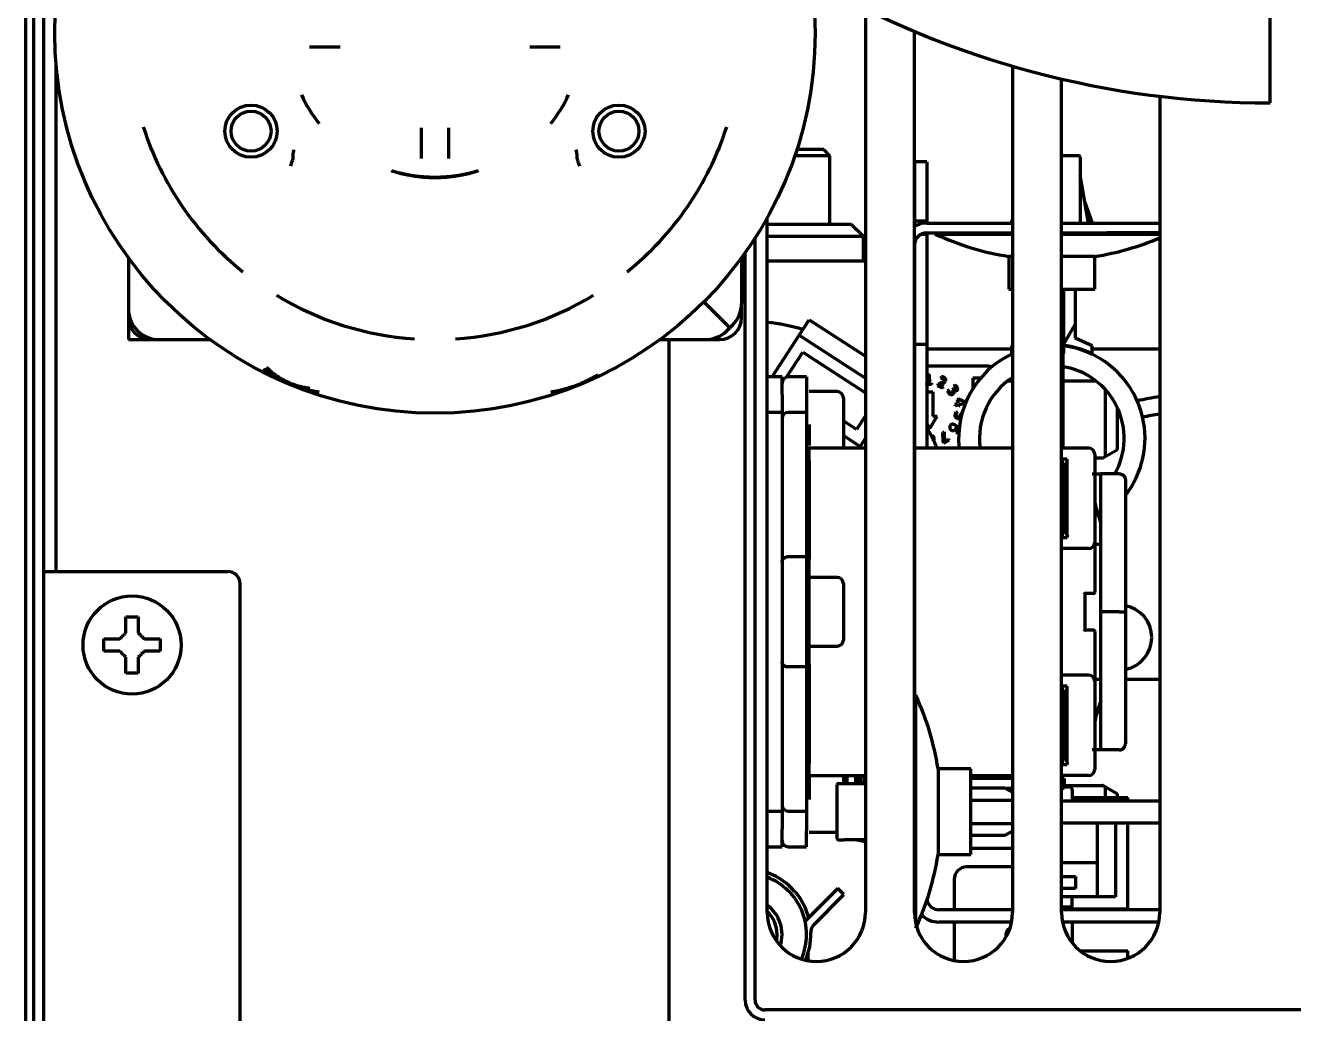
# Model space of a CAD drawing. Header units: inches. Extents: x -2898 to 7248, y 606 to 5598.
# Drawn here: x 2637.5 to 2741, y 4658.8 to 4739.4 of the extents above; entities that cross this region are included whole.
import ezdxf

# ---------------------------------------------------------------- set-up
doc = ezdxf.new("R2010")
doc.units = ezdxf.units.IN

msp = doc.modelspace()

# ---------------------------------------------------------------- linework, layer by layer
at = {"linetype": 'Continuous', "lineweight": 70}
for p, q in [((2637.55, 5081.85), (2637.55, 4595.05)), ((2638.23, 4598.05), (2638.23, 5080.85)), ((2639.05, 4694.85), (2639.05, 4764.85)), ((2739.05, 4733.05), (2739.05, 4764.6)), ((2706.05, 4740.7), (2706.05, 4667.05)), ((2710.05, 4667.05), (2710.05, 4738.88)), ((2640.05, 4694.85), (2640.05, 4736.26)), ((2718.05, 4736.05), (2718.05, 4667.05)), ((2722.05, 4667.05), (2722.05, 4735)), ((2730.05, 4733.59), (2730.05, 4667.05)), ((2659.37, 4728.91), (2659.37, 4728.59)), ((2682.53, 4728.91), (2682.53, 4728.59)), ((2703.15, 4728.75), (2700.29, 4728.75)), ((2702.65, 4729.25), (2700.46, 4729.25)), ((2703.15, 4728.75), (2702.65, 4729.25)), ((2703.15, 4723.15), (2703.15, 4728.75)), ((2722.05, 4728.76), (2723.45, 4728.76)), ((2723.55, 4728.66), (2723.55, 4728.2)), ((2710.05, 4728.26), (2710.05, 4726.26)), ((2711.05, 4728.26), (2710.05, 4728.26)), ((2711.05, 4728.26), (2711.05, 4726.26)), ((2723.55, 4728.2), (2723.55, 4723.26)), ((2724.23, 4723.26), (2723.55, 4727.16)), ((2710.05, 4726.26), (2710.05, 4724.41)), ((2711.05, 4726.26), (2711.05, 4724.41)), ((2710.05, 4724.41), (2710.05, 4723.41)), ((2711.05, 4724.41), (2711.05, 4723.41)), ((2724.56, 4723.26), (2723.93, 4724.98)), ((2724.46, 4723.26), (2724.03, 4724.42)), ((2698.05, 4667.05), (2698.05, 4723.69)), ((2710.05, 4723.41), (2710.05, 4722.95)), ((2711.05, 4723.41), (2710.05, 4723.41)), ((2711.05, 4723.41), (2711.05, 4723.26)), ((2718.05, 4723.57), (2717.93, 4723.26)), ((2704.9, 4723.15), (2698.05, 4723.15)), ((2705.9, 4722.15), (2704.9, 4723.15)), ((2711.05, 4722.31), (2710.53, 4722.31)), ((2711.05, 4723.26), (2718.05, 4723.26)), ((2711.05, 4722.46), (2718.05, 4722.46)), ((2711.05, 4722.46), (2711.05, 4722.31)), ((2711.05, 4722.31), (2711.05, 4721.31)), ((2711.75, 4722.46), (2711.75, 4722.36)), ((2711.75, 4722.36), (2718.05, 4722.36)), ((2718.05, 4723.28), (2718.04, 4723.26)), ((2722.05, 4723.26), (2725.75, 4723.26)), ((2722.05, 4722.46), (2725.75, 4722.46)), ((2722.05, 4722.36), (2730.05, 4722.36)), ((2725.75, 4723.26), (2730.05, 4723.26)), ((2730.05, 4722.46), (2725.75, 4722.46)), ((2697.05, 4659.9), (2697.05, 4722.02)), ((2705.9, 4722.15), (2698.05, 4722.15)), ((2705.9, 4720.15), (2705.9, 4722.15)), ((2710.05, 4721.46), (2710.05, 4667.04)), ((2711.05, 4721.31), (2711.05, 4714.35)), ((2645.95, 4720.42), (2645.95, 4716.25)), ((2695.95, 4720.42), (2695.95, 4716.7)), ((2696.25, 4659.9), (2696.25, 4720.83)), ((2717.75, 4720.53), (2717.75, 4717.86)), ((2718.05, 4720.53), (2717.75, 4720.53)), ((2724.75, 4720.53), (2722.05, 4720.53)), ((2724.75, 4717.86), (2724.75, 4720.53)), ((2706.05, 4720.15), (2698.05, 4720.15)), ((2717.75, 4717.86), (2718.05, 4717.86)), ((2722.05, 4717.86), (2724.75, 4717.86)), ((2722.2, 4717.86), (2722.2, 4713.86)), ((2723.17, 4715.04), (2723.17, 4717.86)), ((2645.95, 4716.25), (2645.95, 4715.55)), ((2694.28, 4715.41), (2692.87, 4716.83)), ((2694.28, 4715.41), (2692.87, 4716.83)), ((2695.95, 4715.55), (2695.95, 4716.7)), ((2645.95, 4715.55), (2645.95, 4713.75)), ((2694.28, 4715.41), (2694.99, 4714.71)), ((2694.28, 4715.41), (2694.99, 4714.71)), ((2700.65, 4714.11), (2701.46, 4715.37)), ((2701.46, 4715.37), (2706.05, 4712.39)), ((2694.76, 4714.48), (2694.99, 4714.71)), ((2695.21, 4714.93), (2694.99, 4714.71)), ((2698.44, 4710.71), (2700.65, 4714.11)), ((2700.65, 4714.11), (2706.05, 4710.6)), ((2711.05, 4714.35), (2711.05, 4713.35)), ((2722.2, 4713.36), (2723.17, 4715.04)), ((2723.15, 4715), (2723.15, 4713.86)), ((2645.95, 4713.75), (2647.75, 4713.75)), ((2647.75, 4713.75), (2648.45, 4713.75)), ((2648.45, 4713.75), (2652.62, 4713.75)), ((2689.28, 4713.75), (2692.99, 4713.75)), ((2690.05, 4613.05), (2690.05, 4713.75)), ((2692.99, 4713.75), (2694.15, 4713.75)), ((2711.05, 4713.35), (2710.05, 4713.35)), ((2711.05, 4713.35), (2711.05, 4704.9)), ((2718.05, 4713.29), (2717.95, 4713.25)), ((2717.95, 4713.25), (2717.95, 4712.61)), ((2722.05, 4713.86), (2722.2, 4713.86)), ((2722.2, 4713.25), (2722.05, 4713.25)), ((2722.2, 4713.86), (2722.2, 4713.25)), ((2722.2, 4713.25), (2722.2, 4712.61)), ((2724.55, 4713.25), (2723.15, 4713.86)), ((2724.55, 4712.61), (2724.55, 4713.25)), ((2699.62, 4710.69), (2700.94, 4712.73)), ((2700.94, 4712.73), (2706.05, 4709.41)), ((2717.95, 4712.98), (2711.05, 4712.98)), ((2717.95, 4712.61), (2717.95, 4712.55)), ((2722.05, 4712.55), (2722.15, 4712.55)), ((2722.15, 4712.55), (2722.15, 4704.91)), ((2730.05, 4712.98), (2724.55, 4712.98)), ((2724.55, 4712.61), (2724.55, 4712.55)), ((2716, 4711.6), (2711.05, 4711.6)), ((2699.25, 4710.71), (2698.05, 4710.71)), ((2699.25, 4709.28), (2699.25, 4710.71)), ((2701.25, 4710.71), (2699.75, 4710.71)), ((2701.25, 4710.71), (2701.25, 4709.4)), ((2711.17, 4710.71), (2711.05, 4710.71)), ((2711.05, 4710.17), (2711.19, 4710.18)), ((2711.05, 4710.09), (2711.05, 4710.17)), ((2711.44, 4710.1), (2711.05, 4710.09)), ((2711.19, 4710.18), (2711.17, 4710.71)), ((2711.19, 4710.9), (2711.27, 4710.9)), ((2711.3, 4710.18), (2711.27, 4710.9)), ((2711.3, 4710.18), (2711.44, 4710.19)), ((2711.44, 4710.19), (2711.44, 4710.1)), ((2711.97, 4710.12), (2711.92, 4710.02)), ((2711.92, 4710.02), (2712.37, 4709.82)), ((2712.41, 4709.9), (2712.05, 4710.06)), ((2712.25, 4710.71), (2712.2, 4710.61)), ((2712.37, 4709.82), (2712.41, 4709.9)), ((2713.33, 4710.04), (2713.24, 4709.96)), ((2714.8, 4710.62), (2714.8, 4709.72)), ((2715.45, 4710.62), (2714.8, 4710.62)), ((2717.67, 4710.4), (2718.05, 4710.4)), ((2722.15, 4710.4), (2724.82, 4710.4)), ((2699.25, 4709.28), (2699.25, 4707.81)), ((2701.25, 4709.4), (2701.25, 4707.81)), ((2703.75, 4709.51), (2701.45, 4709.51)), ((2704.25, 4709.01), (2704.25, 4704.91)), ((2711.05, 4709.5), (2711.55, 4709.5)), ((2711.55, 4709.5), (2711.55, 4707.5)), ((2712.84, 4709.65), (2712.75, 4709.57)), ((2713.2, 4709.74), (2713.13, 4709.68)), ((2713.13, 4709.68), (2713.16, 4709.65)), ((2713.22, 4709.71), (2713.2, 4709.74)), ((2713.63, 4708.91), (2713.52, 4708.88)), ((2713.52, 4708.88), (2713.61, 4708.54)), ((2714.12, 4708.67), (2713.63, 4708.91)), ((2725.6, 4709.69), (2725.6, 4704.21)), ((2713.61, 4708.54), (2713.34, 4708.47)), ((2713.34, 4708.47), (2713.37, 4708.37)), ((2713.37, 4708.37), (2713.64, 4708.44)), ((2713.55, 4707.81), (2713.43, 4707.83)), ((2713.64, 4708.44), (2713.66, 4708.35)), ((2713.66, 4708.35), (2713.74, 4708.37)), ((2713.72, 4708.46), (2714.14, 4708.58)), ((2713.74, 4708.37), (2713.72, 4708.46)), ((2714.14, 4708.58), (2714.12, 4708.67)), ((2726.6, 4704.88), (2726.6, 4708.19)), ((2699.25, 4707.81), (2698.05, 4707.81)), ((2699.25, 4707.81), (2699.25, 4696.24)), ((2701.25, 4707.81), (2699.75, 4707.81)), ((2701.25, 4707.81), (2701.25, 4696.06)), ((2705.32, 4706.43), (2704.25, 4707.12)), ((2706.05, 4707.55), (2705.32, 4706.43)), ((2711.05, 4706.91), (2711.3, 4706.5)), ((2711.3, 4706.5), (2711.9, 4707.5)), ((2711.55, 4707.5), (2711.9, 4707.5)), ((2713.92, 4707.71), (2713.78, 4707.74)), ((2713.86, 4707.62), (2713.89, 4707.61)), ((2704.25, 4705.93), (2705.61, 4705.05)), ((2712.46, 4706.24), (2712.36, 4706.19)), ((2712.38, 4705.42), (2712.36, 4706.19)), ((2712.46, 4706.24), (2712.47, 4705.44)), ((2713.44, 4706.18), (2713.52, 4706.12)), ((2706.05, 4704.91), (2701.32, 4704.91)), ((2706.05, 4705.72), (2705.61, 4705.05)), ((2718.05, 4704.91), (2710.05, 4704.91)), ((2712.38, 4705.42), (2712.43, 4705.32)), ((2712.43, 4705.32), (2712.88, 4705.56)), ((2712.84, 4705.64), (2712.47, 4705.44)), ((2712.88, 4705.56), (2712.84, 4705.64)), ((2724.25, 4704.91), (2722.05, 4704.91)), ((2725.6, 4704.21), (2726.52, 4704.75)), ((2722.5, 4704.01), (2722.1, 4704.01)), ((2722.1, 4703.81), (2722.1, 4704.01)), ((2722.1, 4703.81), (2722.1, 4697.8)), ((2722.1, 4703.81), (2722.2, 4703.41)), ((2722.4, 4703.41), (2722.5, 4703.81)), ((2722.5, 4703.81), (2722.5, 4704.01)), ((2722.5, 4697.8), (2722.5, 4703.81)), ((2724.75, 4704.41), (2724.75, 4697.21)), ((2725.36, 4704.1), (2724.75, 4704.1)), ((2725.43, 4704.12), (2725.6, 4704.21)), ((2722.4, 4703.41), (2722.2, 4703.41)), ((2722.2, 4703.41), (2722.2, 4698.21)), ((2722.4, 4698.21), (2722.4, 4703.41)), ((2726.75, 4702.82), (2725.25, 4702.82)), ((2725.25, 4691.56), (2725.25, 4702.82)), ((2727.25, 4702.32), (2727.25, 4691.56)), ((2724.99, 4699.56), (2724.75, 4699.56)), ((2722.2, 4698.21), (2722.1, 4697.8)), ((2722.1, 4697.8), (2722.1, 4697.61)), ((2722.1, 4697.61), (2722.5, 4697.61)), ((2722.2, 4698.21), (2722.4, 4698.21)), ((2722.5, 4697.8), (2722.4, 4698.21)), ((2722.5, 4697.8), (2722.5, 4697.61)), ((2724.25, 4696.71), (2722.05, 4696.71)), ((2724.75, 4697.21), (2724.75, 4693.71)), ((2725.25, 4697.06), (2724.75, 4697.06)), ((2699.25, 4696.24), (2699.25, 4695.89)), ((2699.25, 4695.89), (2699.25, 4695.49)), ((2699.25, 4695.49), (2699.25, 4687.62)), ((2699.75, 4696.06), (2701.25, 4696.06)), ((2701.25, 4696.06), (2701.25, 4695.46)), ((2701.25, 4695.46), (2701.25, 4687.65)), ((2639.05, 4694.85), (2641.05, 4694.85)), ((2639.05, 4613.05), (2639.05, 4694.85)), ((2641.05, 4694.85), (2654.05, 4694.85)), ((2655.05, 4638.94), (2655.05, 4693.85)), ((2703.75, 4694.36), (2701.45, 4694.36)), ((2704.25, 4693.86), (2704.25, 4689.26)), ((2724.75, 4693.71), (2724.75, 4693.16)), ((2723.85, 4693.16), (2723.95, 4693.06)), ((2724.25, 4693.06), (2723.95, 4693.06)), ((2723.95, 4693.06), (2723.95, 4690.06)), ((2724.65, 4693.06), (2724.25, 4693.06)), ((2726.75, 4691.56), (2725.25, 4691.56)), ((2725.25, 4680.3), (2725.25, 4691.56)), ((2727.1, 4691.56), (2727.25, 4691.56)), ((2727.25, 4691.56), (2727.25, 4680.8)), ((2643.95, 4688.85), (2643.95, 4689.35)), ((2648.55, 4689.35), (2648.55, 4688.85)), ((2723.95, 4690.06), (2723.85, 4689.96)), ((2724.25, 4690.06), (2723.95, 4690.06)), ((2724.65, 4690.06), (2724.25, 4690.06)), ((2724.75, 4689.96), (2724.75, 4689.41)), ((2724.75, 4689.41), (2724.75, 4685.91)), ((2643.95, 4688.35), (2643.95, 4688.85)), ((2648.55, 4688.85), (2648.55, 4688.35)), ((2701.45, 4688.76), (2703.75, 4688.76)), ((2699.25, 4687.62), (2699.25, 4687.22)), ((2699.25, 4687.22), (2699.25, 4686.87)), ((2701.25, 4687.65), (2701.25, 4687.06)), ((2699.25, 4686.87), (2699.25, 4675.31)), ((2701.25, 4687.06), (2699.75, 4687.06)), ((2701.25, 4687.06), (2701.25, 4675.31)), ((2722.05, 4686.41), (2724.25, 4686.41)), ((2722.5, 4685.51), (2722.1, 4685.51)), ((2722.1, 4685.31), (2722.1, 4685.51)), ((2722.1, 4685.31), (2722.1, 4679.3)), ((2722.1, 4685.31), (2722.2, 4684.91)), ((2722.4, 4684.91), (2722.5, 4685.31)), ((2722.5, 4685.31), (2722.5, 4685.51)), ((2722.5, 4679.3), (2722.5, 4685.31)), ((2724.75, 4686.06), (2725.25, 4686.06)), ((2724.75, 4685.91), (2724.75, 4678.71)), ((2730.05, 4686.05), (2727.25, 4686.05)), ((2710.15, 4684.76), (2710.05, 4684.76)), ((2710.15, 4675.26), (2710.15, 4684.76)), ((2722.2, 4684.91), (2722.2, 4679.71)), ((2722.4, 4684.91), (2722.2, 4684.91)), ((2722.4, 4679.71), (2722.4, 4684.91)), ((2724.99, 4683.56), (2724.75, 4683.56)), ((2726.75, 4680.3), (2725.25, 4680.3)), ((2722.2, 4679.71), (2722.1, 4679.3)), ((2722.1, 4679.3), (2722.1, 4679.11)), ((2722.1, 4679.11), (2722.5, 4679.11)), ((2722.2, 4679.71), (2722.4, 4679.71)), ((2722.5, 4679.3), (2722.4, 4679.71)), ((2722.5, 4679.3), (2722.5, 4679.11)), ((2701.32, 4678.21), (2706.05, 4678.21)), ((2704.25, 4678.21), (2704.25, 4677.56)), ((2704.54, 4678.21), (2704.54, 4677.56)), ((2705.26, 4677.56), (2705.26, 4678.21)), ((2705.55, 4677.56), (2705.55, 4678.21)), ((2705.65, 4678.21), (2705.65, 4677.62)), ((2705.94, 4678.21), (2705.94, 4677.67)), ((2714.65, 4678.76), (2711.97, 4678.76)), ((2711.97, 4678.76), (2711.97, 4671.76)), ((2714.65, 4671.76), (2714.65, 4678.76)), ((2714.65, 4678.21), (2718.05, 4678.21)), ((2718.05, 4677.96), (2714.65, 4677.96)), ((2714.99, 4678.21), (2716.41, 4677.96)), ((2716.5, 4678.1), (2716.49, 4678.21)), ((2716.5, 4677.96), (2716.5, 4678.1)), ((2724.25, 4678.21), (2722.05, 4678.21)), ((2722.05, 4677.96), (2722.25, 4677.96)), ((2722.25, 4677.96), (2722.25, 4677.16)), ((2703.75, 4673.06), (2703.75, 4677.46)), ((2703.85, 4677.56), (2704.31, 4677.56)), ((2704.31, 4677.56), (2706.05, 4677.56)), ((2706.05, 4677.69), (2705.35, 4677.56)), ((2717.46, 4677.19), (2714.65, 4677.19)), ((2718.05, 4676.85), (2717.46, 4677.19)), ((2718.05, 4677.16), (2717.52, 4677.16)), ((2722.25, 4677.16), (2722.05, 4677.16)), ((2722.25, 4677.4), (2725.36, 4677.4)), ((2722.25, 4677.28), (2722.67, 4677.28)), ((2722.92, 4677.03), (2722.92, 4676.16)), ((2725.6, 4677.28), (2725.43, 4677.38)), ((2726.52, 4676.75), (2725.6, 4677.28)), ((2725.6, 4677.28), (2725.6, 4676.42)), ((2714.65, 4676.21), (2718.05, 4676.21)), ((2722.05, 4676.16), (2730.05, 4676.16)), ((2722.92, 4676.42), (2727.45, 4676.42)), ((2726.6, 4676.42), (2726.6, 4676.62)), ((2727.45, 4676.16), (2727.45, 4676.42)), ((2698.05, 4675.31), (2699.25, 4675.31)), ((2699.25, 4675.31), (2699.25, 4673.83)), ((2699.75, 4675.31), (2701.25, 4675.31)), ((2701.25, 4675.31), (2701.25, 4673.71)), ((2710.15, 4666.16), (2710.15, 4675.26)), ((2699.25, 4672.4), (2699.25, 4673.83)), ((2701.25, 4672.4), (2701.25, 4673.71)), ((2714.65, 4674.31), (2718.05, 4674.31)), ((2722.05, 4668.33), (2722.05, 4674.36)), ((2722.05, 4674.36), (2730.05, 4674.36)), ((2724.95, 4674.36), (2724.95, 4668.32)), ((2726.45, 4674.36), (2726.45, 4668.32)), ((2727.45, 4667.32), (2727.45, 4674.36)), ((2701.45, 4673.6), (2703.75, 4673.6)), ((2703.85, 4672.96), (2704.31, 4672.96)), ((2706.05, 4672.96), (2704.31, 4672.96)), ((2705.35, 4672.96), (2706.05, 4672.84)), ((2714.65, 4673.34), (2717.46, 4673.34)), ((2717.46, 4673.34), (2718.05, 4673.68)), ((2698.05, 4672.4), (2699.25, 4672.4)), ((2699.75, 4672.4), (2701.25, 4672.4)), ((2711.97, 4671.76), (2714.65, 4671.76)), ((2717.71, 4672.27), (2714.65, 4672.27)), ((2718.05, 4670.76), (2714.3, 4670.76)), ((2724.95, 4671.1), (2722.05, 4671.1)), ((2698.15, 4670.25), (2698.05, 4670.29)), ((2698.15, 4670.25), (2698.05, 4670.17)), ((2713.3, 4669.76), (2713.3, 4667.26)), ((2722.05, 4669.99), (2722.37, 4669.99)), ((2722.37, 4669.99), (2723.17, 4669.99)), ((2723.17, 4669.99), (2723.17, 4668.99)), ((2703.81, 4669), (2701.33, 4666.52)), ((2704.3, 4668.5), (2703.81, 4669)), ((2722.37, 4668.99), (2722.05, 4668.99)), ((2723.17, 4668.99), (2722.37, 4668.99)), ((2701.86, 4666.06), (2704.3, 4668.5)), ((2722.92, 4668.33), (2722.05, 4668.33)), ((2722.05, 4667.5), (2722.67, 4667.5)), ((2722.92, 4667.26), (2722.92, 4668.33)), ((2726.45, 4668.32), (2722.92, 4668.32)), ((2718.05, 4667.26), (2712.05, 4667.26)), ((2730.05, 4667.26), (2722.05, 4667.26)), ((2727.45, 4667.32), (2722.92, 4667.32)), ((2717.97, 4666.26), (2712.05, 4666.26)), ((2713.3, 4666.26), (2713.3, 4663.12)), ((2729.97, 4666.26), (2722.13, 4666.26)), ((2722.92, 4666.26), (2722.92, 4664.55)), ((2723.55, 4663.92), (2727.45, 4663.92)), ((2727.45, 4663.3), (2727.45, 4663.92)), ((2805.25, 4659.1), (2697.85, 4659.1))]:
    msp.add_line(p, q, dxfattribs=at)
for centre, radius in [((2670.95, 4738.75), 31), ((2655.95, 4730.75), 2.13), ((2685.95, 4730.75), 2.13), ((2655.95, 4730.75), 1.63), ((2685.95, 4730.75), 1.63), ((2646.25, 4688.85), 4)]:
    msp.add_circle(centre, radius, dxfattribs=at)
for centre, radius, start, end in [((2739.05, 4808.05), 75, 240.0891, 270), ((2670.95, 4738.75), 12, 204.8394, 217.9954), ((2670.95, 4738.75), 12, 322.0046, 335.1606), ((2670.95, 4738.75), 24.99, 197.853, 231.1757), ((2670.95, 4738.75), 24.99, 308.8243, 342.147), ((2723.45, 4728.66), 0.1, 0, 90), ((2711.05, 4721.46), 1.8, 90, 123.75), ((2711.05, 4721.46), 1, 90, 180), ((2721.25, 4742.8), 22.54, 245.0724, 261.067), ((2721.25, 4742.8), 22.54, 278.933, 292.9803), ((2670.95, 4738.75), 24.99, 238.8243, 266.1757), ((2670.95, 4738.75), 24.99, 273.8243, 301.1757), ((2648.45, 4716.25), 2.5, 180, 270), ((2693.45, 4716.7), 2.5, 315, 0), ((2647.75, 4715.55), 1.8, 180, 270), ((2694.15, 4715.55), 1.8, 270, 0), ((2696.25, 4698.25), 17, 73.9313, 83.9269), ((2692.99, 4716.25), 2.5, 270, 315), ((2721.25, 4705.7), 7.65, 64.4708, 82.888), ((2721.25, 4705.7), 7.6, 64.2849, 82.8417), ((2721.25, 4705.71), 7.6, 115.7349, 186.0417), ((2721.25, 4705.71), 7.6, 322.1372, 64.2648), ((2716, 4711.1), 0.5, 50.8563, 90), ((2721.25, 4705.71), 5.9, 330.5377, 81.2283), ((2699.75, 4710.21), 0.5, 90, 180), ((2712.25, 4710.17), 0.548, 68.5813, 90.7557), ((2712.3, 4710.49), 0.301, 306.0617, 337.9026), ((2713.12, 4709.46), 0.51, 65.5917, 76.7072), ((2721.25, 4705.71), 5.9, 122.8421, 187.7888), ((2703.75, 4709.01), 0.5, 0, 90), ((2713.25, 4709.71), 0.514, 195.658, 220.7817), ((2699.75, 4707.31), 0.5, 90, 180), ((2713.26, 4707.65), 0.603, 349.3632, 356.2792), ((2696.25, 4698.25), 17, 23.0587, 29.4769), ((2713.16, 4706.61), 0.24, 142.4993, 190.2727), ((2713.31, 4706.42), 0.266, 301.0604, 323.3908), ((2724.25, 4704.41), 0.5, 0, 90), ((2725.36, 4704.25), 0.15, 270, 300), ((2734.48, 4702.49), 9.93, 191.6795, 201.7204), ((2724.25, 4697.21), 0.5, 270, 0), ((2654.05, 4693.85), 1, 0, 90), ((2703.75, 4693.86), 0.5, 0, 90), ((2724.65, 4693.16), 0.1, 270, 0), ((2726.75, 4689.46), 2.65, 0, 80.0255), ((2703.75, 4689.26), 0.5, 270, 0), ((2724.65, 4689.96), 0.1, 0, 90), ((2726.75, 4689.46), 2.65, 282.7188, 0), ((2689.71, 4675.26), 22.54, 8.933, 24.9276), ((2734.48, 4680.62), 9.93, 158.2796, 168.3205), ((2724.25, 4678.71), 0.5, 270, 0), ((2703.85, 4677.46), 0.1, 90, 180), ((2722.67, 4677.03), 0.251, 0, 90), ((2725.36, 4677.25), 0.15, 60, 90), ((2699.75, 4675.81), 0.5, 180, 270), ((2699.75, 4672.9), 0.5, 180, 270), ((2703.85, 4673.06), 0.1, 180, 270), ((2689.71, 4675.26), 22.54, 335.0724, 351.067), ((2717.71, 4669.76), 2.51, 82.2389, 90), ((2714.3, 4669.76), 1, 90, 180), ((2696.25, 4665.25), 5, 336.8306, 68.9006), ((2696.25, 4665.25), 5, 336.8306, 68.9006), ((2696.25, 4665.25), 5.35, 40.7212, 69.1075), ((2696.25, 4665.25), 3, 342.3319, 53.1337), ((2696.25, 4665.25), 3, 342.3319, 53.1337), ((2696.25, 4665.25), 5.35, 13.8107, 27.8417), ((2712.05, 4668.26), 1, 191.1558, 270), ((2722.67, 4667.25), 0.251, 0, 90), ((2696.25, 4665.25), 2.6, 0, 46.1925), ((2702.05, 4667.05), 4, 180, 0), ((2702.39, 4665.46), 1.5, 135, 146.793), ((2714.05, 4667.05), 4, 180, 0), ((2712.05, 4668.26), 2, 224.4783, 270), ((2726.05, 4667.05), 4, 180, 0), ((2702.49, 4665.42), 0.9, 135, 181.6131), ((2718.1, 4665.24), 0.597, 116.3134, 195.7316), ((2696.25, 4665.25), 2.6, 348.3169, 0), ((2696.25, 4665.25), 5.35, 336.8644, 1.6131), ((2702.24, 4663.46), 0.9, 163.3869, 203.7444), ((2697.85, 4659.9), 1.6, 180, 270), ((2697.85, 4659.9), 0.8, 180, 270)]:
    msp.add_arc(centre, radius, start, end, dxfattribs=at)
for centre, major_axis, ratio, start_param, end_param in [((2748.05, 4675.68), (61, 0), 0.573576, 1.870344, 1.902143), ((2748.05, 4674.86), (60, 0), 0.573576, 1.875506, 1.900025), ((2724.25, 4685.9), (-0.328, -0.377), 0.999653, 2.287339, 3.857686)]:
    msp.add_ellipse(centre, major_axis=major_axis, ratio=ratio, start_param=start_param, end_param=end_param, dxfattribs=at)
for points, knots in [([(2660.73, 4737.63), (2660.82, 4737.63), (2660.9, 4737.63), (2661.08, 4737.62), (2661.26, 4737.62), (2661.46, 4737.62), (2661.58, 4737.62), (2661.61, 4737.62), (2661.66, 4737.62), (2661.69, 4737.62), (2661.77, 4737.62), (2661.82, 4737.62), (2661.98, 4737.62), (2662.19, 4737.62), (2662.42, 4737.62), (2662.58, 4737.62), (2662.67, 4737.62), (2662.75, 4737.62), (2662.81, 4737.62), (2662.84, 4737.62), (2662.98, 4737.62), (2663.1, 4737.62), (2663.22, 4737.62)], [0, 0, 0, 0, 0.125, 0.125, 0.25, 0.375, 0.375, 0.40625, 0.40625, 0.4375, 0.4375, 0.5, 0.5, 0.625, 0.75, 0.75, 0.8125, 0.84375, 0.84375, 0.875, 0.875, 1, 1, 1, 1]), ([(2678.68, 4737.62), (2678.79, 4737.62), (2678.91, 4737.62), (2679.14, 4737.62), (2679.36, 4737.62), (2679.59, 4737.62), (2679.72, 4737.62), (2679.75, 4737.62), (2679.8, 4737.62), (2679.83, 4737.62), (2679.91, 4737.62), (2679.97, 4737.62), (2680.13, 4737.62), (2680.33, 4737.62), (2680.53, 4737.62), (2680.67, 4737.62), (2680.74, 4737.62), (2680.81, 4737.62), (2680.86, 4737.63), (2680.88, 4737.63), (2680.99, 4737.63), (2681.08, 4737.63), (2681.16, 4737.63)], [0, 0, 0, 0, 0.125, 0.125, 0.25, 0.375, 0.375, 0.40625, 0.40625, 0.4375, 0.4375, 0.5, 0.5, 0.625, 0.75, 0.75, 0.8125, 0.84375, 0.84375, 0.875, 0.875, 1, 1, 1, 1]), ([(2669.82, 4731.02), (2669.82, 4730.9), (2669.82, 4730.79), (2669.82, 4730.56), (2669.82, 4730.33), (2669.82, 4730.11), (2669.82, 4729.97), (2669.82, 4729.94), (2669.82, 4729.89), (2669.82, 4729.86), (2669.82, 4729.78), (2669.82, 4729.73), (2669.82, 4729.57), (2669.82, 4729.36), (2669.82, 4729.16), (2669.82, 4729.02), (2669.82, 4728.95), (2669.82, 4728.88), (2669.82, 4728.84), (2669.82, 4728.81), (2669.83, 4728.7), (2669.83, 4728.62), (2669.83, 4728.53)], [0, 0, 0, 0, 0.125, 0.125, 0.25, 0.375, 0.375, 0.40625, 0.40625, 0.4375, 0.4375, 0.5, 0.5, 0.625, 0.75, 0.75, 0.8125, 0.84375, 0.84375, 0.875, 0.875, 1, 1, 1, 1]), ([(2672.07, 4728.53), (2672.07, 4728.62), (2672.07, 4728.7), (2672.07, 4728.88), (2672.07, 4729.06), (2672.07, 4729.26), (2672.07, 4729.39), (2672.07, 4729.41), (2672.07, 4729.46), (2672.07, 4729.49), (2672.07, 4729.57), (2672.07, 4729.62), (2672.07, 4729.78), (2672.08, 4729.99), (2672.08, 4730.22), (2672.08, 4730.38), (2672.08, 4730.47), (2672.08, 4730.55), (2672.08, 4730.61), (2672.08, 4730.64), (2672.08, 4730.78), (2672.08, 4730.9), (2672.08, 4731.02)], [0, 0, 0, 0, 0.125, 0.125, 0.25, 0.375, 0.375, 0.40625, 0.40625, 0.4375, 0.4375, 0.5, 0.5, 0.625, 0.75, 0.75, 0.8125, 0.84375, 0.84375, 0.875, 0.875, 1, 1, 1, 1]), ([(2659.37, 4728.59), (2659.37, 4728.57), (2659.37, 4728.55), (2659.36, 4728.5), (2659.35, 4728.48), (2659.35, 4728.46)], [0, 0, 0, 0, 0.5, 0.5, 1, 1, 1, 1]), ([(2659.42, 4729.22), (2659.42, 4729.18), (2659.41, 4729.13), (2659.39, 4729.03), (2659.38, 4728.97), (2659.37, 4728.91)], [0, 0, 0, 0, 0.5, 0.5, 1, 1, 1, 1]), ([(2682.53, 4728.91), (2682.52, 4728.97), (2682.51, 4729.03), (2682.49, 4729.13), (2682.48, 4729.18), (2682.47, 4729.22)], [0, 0, 0, 0, 0.5, 0.5, 1, 1, 1, 1]), ([(2682.53, 4728.59), (2682.53, 4728.57), (2682.53, 4728.55), (2682.53, 4728.5), (2682.54, 4728.48), (2682.55, 4728.46)], [0, 0, 0, 0, 0.5, 0.5, 1, 1, 1, 1]), ([(2659.35, 4728.46), (2659.32, 4728.37), (2659.29, 4728.27), (2659.24, 4728.14), (2659.23, 4728.09), (2659.2, 4728.02), (2659.19, 4728), (2659.18, 4727.95), (2659.17, 4727.93), (2659.16, 4727.91)], [0, 0, 0, 0, 0.5, 0.5, 0.75, 0.75, 0.875, 0.875, 1, 1, 1, 1]), ([(2682.55, 4728.46), (2682.57, 4728.37), (2682.6, 4728.27), (2682.65, 4728.14), (2682.67, 4728.09), (2682.69, 4728.02), (2682.7, 4728), (2682.72, 4727.95), (2682.73, 4727.93), (2682.74, 4727.91)], [0, 0, 0, 0, 0.5, 0.5, 0.75, 0.75, 0.875, 0.875, 1, 1, 1, 1]), ([(2656.94, 4711.38), (2657.11, 4711.26), (2657.28, 4711.14), (2657.63, 4710.92), (2657.8, 4710.81), (2658.17, 4710.61), (2658.35, 4710.51), (2658.58, 4710.4), (2658.63, 4710.37), (2658.73, 4710.33), (2658.77, 4710.31), (2658.92, 4710.24), (2659.11, 4710.16), (2659.3, 4710.08), (2659.49, 4710.01), (2659.59, 4709.98), (2659.79, 4709.91), (2659.89, 4709.87), (2660.04, 4709.83), (2660.08, 4709.81), (2660.18, 4709.78), (2660.23, 4709.77), (2660.48, 4709.7), (2660.69, 4709.65), (2661.09, 4709.56), (2661.29, 4709.52), (2661.5, 4709.49)], [0, 0, 0, 0, 0.125, 0.125, 0.25, 0.25, 0.375, 0.375, 0.40625, 0.40625, 0.4375, 0.4375, 0.5, 0.5625, 0.5625, 0.625, 0.625, 0.6875, 0.6875, 0.71875, 0.71875, 0.75, 0.75, 0.875, 0.875, 1, 1, 1, 1]), ([(2657.18, 4711.52), (2657.32, 4711.38), (2657.47, 4711.25), (2657.69, 4711.06), (2657.77, 4711), (2657.93, 4710.89), (2658.01, 4710.83), (2658.17, 4710.72), (2658.25, 4710.67), (2658.42, 4710.57), (2658.5, 4710.52), (2658.64, 4710.45), (2658.68, 4710.43), (2658.77, 4710.38), (2658.81, 4710.36), (2658.95, 4710.29), (2659.04, 4710.25), (2659.22, 4710.18), (2659.31, 4710.14), (2659.5, 4710.08), (2659.59, 4710.05), (2659.78, 4709.99), (2659.88, 4709.96), (2660.02, 4709.93), (2660.07, 4709.92), (2660.16, 4709.89), (2660.21, 4709.88), (2660.36, 4709.86), (2660.45, 4709.84), (2660.61, 4709.82), (2660.68, 4709.81), (2660.75, 4709.8)], [0, 0, 0, 0, 0.146226, 0.146226, 0.219338, 0.219338, 0.292451, 0.292451, 0.365564, 0.365564, 0.438677, 0.438677, 0.475233, 0.475233, 0.511789, 0.511789, 0.584902, 0.584902, 0.658015, 0.658015, 0.731128, 0.731128, 0.804241, 0.804241, 0.840797, 0.840797, 0.877353, 0.877353, 0.950466, 0.950466, 1, 1, 1, 1]), ([(2680.39, 4709.49), (2680.6, 4709.52), (2680.8, 4709.56), (2681.21, 4709.65), (2681.41, 4709.7), (2681.81, 4709.81), (2682.01, 4709.87), (2682.25, 4709.96), (2682.3, 4709.98), (2682.4, 4710.01), (2682.45, 4710.03), (2682.59, 4710.08), (2682.79, 4710.16), (2682.98, 4710.24), (2683.17, 4710.33), (2683.26, 4710.37), (2683.45, 4710.46), (2683.54, 4710.51), (2683.68, 4710.58), (2683.73, 4710.61), (2683.82, 4710.66), (2683.86, 4710.68), (2684.03, 4710.77), (2684.14, 4710.84), (2684.25, 4710.91)], [0, 0, 0, 0, 0.150469, 0.150469, 0.300939, 0.300939, 0.451408, 0.451408, 0.489025, 0.489025, 0.526642, 0.526642, 0.601877, 0.677112, 0.677112, 0.752346, 0.752346, 0.827581, 0.827581, 0.865198, 0.865198, 0.902816, 0.902816, 1, 1, 1, 1]), ([(2712.2, 4710.61), (2712.2, 4710.61), (2712.21, 4710.61), (2712.24, 4710.61), (2712.28, 4710.62), (2712.3, 4710.62)], [0, 0, 0, 0, 0.110822, 0.555411, 1, 1, 1, 1]), ([(2712.92, 4709.44), (2712.9, 4709.47), (2712.86, 4709.54), (2712.85, 4709.62), (2712.84, 4709.65)], [0, 0, 0, 0, 0.490421, 1, 1, 1, 1]), ([(2713.3, 4709.48), (2713.3, 4709.5), (2713.3, 4709.54), (2713.28, 4709.58), (2713.27, 4709.59), (2713.27, 4709.59)], [0, 0, 0, 0, 0.491948, 0.983896, 1, 1, 1, 1]), ([(2713.28, 4709.6), (2713.31, 4709.57), (2713.39, 4709.55), (2713.48, 4709.57), (2713.51, 4709.6)], [0, 0, 0, 0, 0.503293, 1, 1, 1, 1]), ([(2701.45, 4706.84), (2701.45, 4706.79), (2701.45, 4706.75), (2701.45, 4706.53), (2701.45, 4706.34), (2701.45, 4705.98), (2701.45, 4705.81), (2701.45, 4705.47), (2701.45, 4705.31), (2701.45, 4705.15), (2701.45, 4705.14), (2701.45, 4705.13)], [0, 0, 0, 0, 0.069515, 0.069515, 0.373074, 0.373074, 0.676634, 0.676634, 0.980193, 0.980193, 1, 1, 1, 1]), ([(2713.48, 4707.73), (2713.49, 4707.75), (2713.52, 4707.78), (2713.54, 4707.8), (2713.55, 4707.81), (2713.55, 4707.81)], [0, 0, 0, 0, 0.41711, 0.834219, 1, 1, 1, 1]), ([(2701.45, 4691.56), (2701.45, 4691.99), (2701.45, 4692.43), (2701.45, 4693.3), (2701.45, 4693.73), (2701.45, 4694.59), (2701.45, 4695.01), (2701.45, 4695.85), (2701.45, 4696.26), (2701.45, 4697.06), (2701.45, 4697.46), (2701.45, 4698.23), (2701.45, 4698.6), (2701.45, 4699.33), (2701.45, 4699.68), (2701.45, 4700.36), (2701.45, 4700.68), (2701.45, 4701.3), (2701.45, 4701.59), (2701.45, 4702.15), (2701.45, 4702.41), (2701.45, 4702.89), (2701.45, 4703.12), (2701.45, 4703.53), (2701.45, 4703.72), (2701.45, 4704.05), (2701.45, 4704.2), (2701.45, 4704.45), (2701.45, 4704.56), (2701.45, 4704.73), (2701.45, 4704.79), (2701.45, 4704.88), (2701.45, 4704.9), (2701.45, 4704.9), (2701.45, 4704.9), (2701.45, 4704.9)], [0, 0, 0, 0, 0.062498, 0.062498, 0.124996, 0.124996, 0.187494, 0.187494, 0.249992, 0.249992, 0.31249, 0.31249, 0.374988, 0.374988, 0.437486, 0.437486, 0.499984, 0.499984, 0.562482, 0.562482, 0.62498, 0.62498, 0.687479, 0.687479, 0.749977, 0.749977, 0.812475, 0.812475, 0.874973, 0.874973, 0.937471, 0.937471, 0.999969, 0.999969, 1, 1, 1, 1]), ([(2711.53, 4705.48), (2711.58, 4705.5), (2711.64, 4705.56), (2711.66, 4705.65), (2711.66, 4705.69)], [0, 0, 0, 0, 0.502361, 1, 1, 1, 1]), ([(2701.45, 4703.88), (2701.45, 4703.88), (2701.45, 4703.88), (2701.45, 4703.72), (2701.45, 4703.53), (2701.45, 4703.12), (2701.45, 4702.89), (2701.45, 4702.41), (2701.45, 4702.15), (2701.45, 4701.59), (2701.45, 4701.3), (2701.45, 4700.68), (2701.45, 4700.36), (2701.45, 4699.68), (2701.45, 4699.33), (2701.45, 4698.6), (2701.45, 4698.23), (2701.45, 4697.46), (2701.45, 4697.06), (2701.45, 4696.39), (2701.45, 4696.12), (2701.45, 4695.85)], [0, 0, 0, 0, 0.000058, 0.000058, 0.115511, 0.115511, 0.230965, 0.230965, 0.346418, 0.346418, 0.461872, 0.461872, 0.577325, 0.577325, 0.692778, 0.692778, 0.808232, 0.808232, 0.923685, 0.923685, 1, 1, 1, 1]), ([(2724.55, 4702.82), (2724.55, 4702.82), (2724.55, 4702.82), (2724.57, 4702.82), (2724.59, 4702.82), (2724.63, 4702.82), (2724.67, 4702.82), (2724.72, 4702.82), (2724.78, 4702.82), (2724.85, 4702.82), (2724.92, 4702.82), (2725, 4702.82), (2725.08, 4702.82), (2725.16, 4702.82), (2725.22, 4702.82), (2725.25, 4702.82)], [0, 0, 0, 0, 0.071397, 0.14878, 0.226164, 0.303548, 0.380931, 0.458315, 0.535698, 0.613082, 0.690466, 0.767849, 0.845233, 0.922616, 1, 1, 1, 1]), ([(2701.45, 4678.21), (2701.45, 4678.21), (2701.45, 4678.21), (2701.45, 4678.21), (2701.45, 4678.23), (2701.45, 4678.32), (2701.45, 4678.38), (2701.45, 4678.55), (2701.45, 4678.66), (2701.45, 4678.91), (2701.45, 4679.06), (2701.45, 4679.4), (2701.45, 4679.58), (2701.45, 4679.99), (2701.45, 4680.22), (2701.45, 4680.7), (2701.45, 4680.96), (2701.45, 4681.52), (2701.45, 4681.81), (2701.45, 4682.43), (2701.45, 4682.75), (2701.45, 4683.43), (2701.45, 4683.78), (2701.45, 4684.51), (2701.45, 4684.88), (2701.45, 4685.65), (2701.45, 4686.05), (2701.45, 4686.85), (2701.45, 4687.26), (2701.45, 4688.1), (2701.45, 4688.52), (2701.45, 4689.38), (2701.45, 4689.81), (2701.45, 4690.68), (2701.45, 4691.12), (2701.45, 4691.56)], [0, 0, 0, 0, 0.000031, 0.000031, 0.062529, 0.062529, 0.125027, 0.125027, 0.187525, 0.187525, 0.250023, 0.250023, 0.312521, 0.312521, 0.37502, 0.37502, 0.437518, 0.437518, 0.500016, 0.500016, 0.562514, 0.562514, 0.625012, 0.625012, 0.68751, 0.68751, 0.750008, 0.750008, 0.812506, 0.812506, 0.875004, 0.875004, 0.937502, 0.937502, 1, 1, 1, 1]), ([(2646.75, 4691.15), (2646.75, 4690.94), (2646.75, 4690.74), (2646.75, 4690.41), (2646.75, 4690.3), (2646.75, 4690.08), (2646.75, 4689.96), (2646.75, 4689.85)], [0, 0, 0, 0, 0.5, 0.5, 0.75, 0.75, 1, 1, 1, 1]), ([(2643.95, 4689.35), (2644.15, 4689.35), (2644.36, 4689.35), (2644.68, 4689.35), (2644.79, 4689.35), (2645.02, 4689.35), (2645.13, 4689.35), (2645.25, 4689.35)], [0, 0, 0, 0, 0.5, 0.5, 0.75, 0.75, 1, 1, 1, 1]), ([(2648.55, 4688.35), (2648.34, 4688.35), (2648.13, 4688.35), (2647.81, 4688.35), (2647.7, 4688.35), (2647.48, 4688.35), (2647.36, 4688.35), (2647.25, 4688.35)], [0, 0, 0, 0, 0.5, 0.5, 0.75, 0.75, 1, 1, 1, 1]), ([(2645.75, 4686.55), (2645.75, 4686.75), (2645.75, 4686.96), (2645.75, 4687.29), (2645.75, 4687.4), (2645.75, 4687.62), (2645.75, 4687.73), (2645.75, 4687.85)], [0, 0, 0, 0, 0.5, 0.5, 0.75, 0.75, 1, 1, 1, 1]), ([(2701.45, 4687.26), (2701.45, 4686.99), (2701.45, 4686.72), (2701.45, 4686.05), (2701.45, 4685.65), (2701.45, 4684.88), (2701.45, 4684.51), (2701.45, 4683.78), (2701.45, 4683.43), (2701.45, 4682.75), (2701.45, 4682.43), (2701.45, 4681.81), (2701.45, 4681.52), (2701.45, 4680.96), (2701.45, 4680.7), (2701.45, 4680.22), (2701.45, 4679.99), (2701.45, 4679.58), (2701.45, 4679.4), (2701.45, 4679.23), (2701.45, 4679.23), (2701.45, 4679.23)], [0, 0, 0, 0, 0.076315, 0.076315, 0.191768, 0.191768, 0.307222, 0.307222, 0.422675, 0.422675, 0.538128, 0.538128, 0.653582, 0.653582, 0.769035, 0.769035, 0.884489, 0.884489, 0.999942, 0.999942, 1, 1, 1, 1]), ([(2725.25, 4680.3), (2725.22, 4680.3), (2725.16, 4680.3), (2725.08, 4680.3), (2725, 4680.3), (2724.92, 4680.3), (2724.85, 4680.3), (2724.78, 4680.3), (2724.72, 4680.3), (2724.67, 4680.3), (2724.63, 4680.3), (2724.59, 4680.3), (2724.57, 4680.3), (2724.55, 4680.3), (2724.55, 4680.3), (2724.55, 4680.3)], [0, 0, 0, 0, 0.077384, 0.154767, 0.232151, 0.309534, 0.386918, 0.464302, 0.541685, 0.619069, 0.696452, 0.773836, 0.85122, 0.928603, 1, 1, 1, 1]), ([(2701.45, 4678.23), (2701.45, 4678.14), (2701.45, 4678.05), (2701.45, 4677.8), (2701.45, 4677.64), (2701.45, 4677.3), (2701.45, 4677.13), (2701.45, 4676.77), (2701.45, 4676.58), (2701.45, 4676.36), (2701.45, 4676.32), (2701.45, 4676.27)], [0, 0, 0, 0, 0.161244, 0.161244, 0.421001, 0.421001, 0.680758, 0.680758, 0.940516, 0.940516, 1, 1, 1, 1])]:
    msp.add_open_spline(points, degree=3, knots=knots, dxfattribs=at)
for points in [[(2674.45, 4727.51), (2674.45, 4727.51), (2674.44, 4727.5), (2674.42, 4727.49), (2674.38, 4727.48), (2674.32, 4727.46), (2674.24, 4727.44), (2674.15, 4727.41), (2674.05, 4727.38), (2673.92, 4727.34), (2673.79, 4727.3), (2673.63, 4727.26), (2673.47, 4727.23), (2673.29, 4727.19), (2673.1, 4727.15), (2672.9, 4727.11), (2672.69, 4727.08), (2672.47, 4727.04), (2672.24, 4727.02), (2672.01, 4726.99), (2671.78, 4726.97), (2671.54, 4726.96), (2671.31, 4726.95), (2671.07, 4726.94), (2670.83, 4726.94), (2670.59, 4726.95), (2670.35, 4726.96), (2670.11, 4726.97), (2669.88, 4726.99), (2669.65, 4727.02), (2669.43, 4727.04), (2669.21, 4727.08), (2669, 4727.11), (2668.8, 4727.15), (2668.61, 4727.19), (2668.43, 4727.23), (2668.26, 4727.26), (2668.11, 4727.3), (2667.97, 4727.34), (2667.85, 4727.38), (2667.74, 4727.41), (2667.65, 4727.44), (2667.58, 4727.46), (2667.52, 4727.48), (2667.48, 4727.49), (2667.45, 4727.5), (2667.45, 4727.51), (2667.45, 4727.51)], [(2667.45, 4727.51), (2667.45, 4727.51), (2667.45, 4727.51), (2667.48, 4727.5), (2667.52, 4727.49), (2667.58, 4727.48), (2667.65, 4727.46), (2667.74, 4727.43), (2667.85, 4727.4), (2667.97, 4727.37), (2668.11, 4727.34), (2668.26, 4727.31), (2668.42, 4727.27), (2668.6, 4727.23), (2668.79, 4727.2), (2669, 4727.16), (2669.21, 4727.13), (2669.42, 4727.1), (2669.65, 4727.07), (2669.88, 4727.05), (2670.11, 4727.03), (2670.35, 4727.02), (2670.59, 4727.01), (2670.83, 4727), (2671.07, 4727), (2671.31, 4727.01), (2671.55, 4727.02), (2671.78, 4727.03), (2672.02, 4727.05), (2672.25, 4727.07), (2672.47, 4727.1), (2672.69, 4727.13), (2672.9, 4727.16), (2673.1, 4727.2), (2673.29, 4727.23), (2673.47, 4727.27), (2673.64, 4727.31), (2673.79, 4727.34), (2673.93, 4727.37), (2674.05, 4727.4), (2674.15, 4727.43), (2674.24, 4727.46), (2674.32, 4727.48), (2674.38, 4727.49), (2674.42, 4727.5), (2674.44, 4727.51), (2674.45, 4727.51), (2674.45, 4727.51)], [(2722.2, 4712.61), (2722.18, 4712.59), (2722.16, 4712.57), (2722.15, 4712.55)], [(2712.22, 4710.22), (2712.18, 4710.2), (2712.1, 4710.17), (2712.01, 4710.14), (2711.97, 4710.12)], [(2712.05, 4710.06), (2712.08, 4710.07), (2712.18, 4710.1), (2712.28, 4710.15), (2712.33, 4710.17)], [(2712.48, 4710.42), (2712.46, 4710.38), (2712.42, 4710.32), (2712.3, 4710.26), (2712.22, 4710.22)], [(2712.3, 4710.62), (2712.31, 4710.62), (2712.35, 4710.61), (2712.39, 4710.6), (2712.41, 4710.59)], [(2712.33, 4710.17), (2712.36, 4710.18), (2712.41, 4710.2), (2712.46, 4710.23), (2712.48, 4710.25)], [(2712.41, 4710.59), (2712.43, 4710.59), (2712.46, 4710.57), (2712.48, 4710.54), (2712.49, 4710.52)], [(2712.58, 4710.38), (2712.61, 4710.44), (2712.61, 4710.56), (2712.52, 4710.65), (2712.45, 4710.68)], [(2712.49, 4710.52), (2712.49, 4710.51), (2712.5, 4710.48), (2712.49, 4710.44), (2712.48, 4710.42)], [(2713.5, 4709.91), (2713.48, 4709.94), (2713.41, 4709.99), (2713.35, 4710.03), (2713.33, 4710.04)], [(2713.33, 4709.93), (2713.35, 4709.92), (2713.38, 4709.9), (2713.41, 4709.87), (2713.42, 4709.86)], [(2713.57, 4709.75), (2713.57, 4709.78), (2713.56, 4709.83), (2713.52, 4709.88), (2713.5, 4709.91)], [(2712.86, 4709.38), (2712.89, 4709.34), (2712.94, 4709.3), (2713.01, 4709.28), (2713.04, 4709.28)], [(2713.04, 4709.38), (2713.02, 4709.38), (2712.97, 4709.39), (2712.94, 4709.43), (2712.92, 4709.44)], [(2713.16, 4709.43), (2713.14, 4709.41), (2713.1, 4709.38), (2713.06, 4709.38), (2713.04, 4709.38)], [(2713.04, 4709.28), (2713.08, 4709.27), (2713.14, 4709.28), (2713.2, 4709.32), (2713.23, 4709.34)], [(2713.16, 4709.65), (2713.18, 4709.63), (2713.2, 4709.59), (2713.22, 4709.56), (2713.22, 4709.54)], [(2713.22, 4709.54), (2713.22, 4709.52), (2713.21, 4709.48), (2713.18, 4709.45), (2713.16, 4709.43)], [(2713.43, 4709.68), (2713.4, 4709.65), (2713.32, 4709.63), (2713.25, 4709.68), (2713.22, 4709.71)], [(2713.23, 4709.34), (2713.25, 4709.36), (2713.29, 4709.41), (2713.3, 4709.46), (2713.3, 4709.48)], [(2713.42, 4709.86), (2713.44, 4709.84), (2713.46, 4709.81), (2713.47, 4709.78), (2713.47, 4709.77)], [(2713.47, 4709.77), (2713.47, 4709.75), (2713.47, 4709.72), (2713.45, 4709.69), (2713.43, 4709.68)], [(2713.51, 4709.6), (2713.53, 4709.62), (2713.57, 4709.67), (2713.58, 4709.72), (2713.57, 4709.75)], [(2713.43, 4707.83), (2713.41, 4707.81), (2713.38, 4707.75), (2713.36, 4707.67), (2713.35, 4707.64)], [(2713.13, 4706.86), (2713.1, 4706.85), (2713.04, 4706.83), (2712.99, 4706.79), (2712.97, 4706.76)], [(2713.42, 4706.75), (2713.37, 4706.8), (2713.26, 4706.85), (2713.17, 4706.86), (2713.13, 4706.86)], [(2713.35, 4707.64), (2713.34, 4707.6), (2713.34, 4707.52), (2713.37, 4707.46), (2713.39, 4707.43)], [(2713.39, 4707.43), (2713.41, 4707.4), (2713.46, 4707.36), (2713.53, 4707.33), (2713.57, 4707.32)], [(2713.44, 4707.62), (2713.44, 4707.64), (2713.45, 4707.68), (2713.47, 4707.71), (2713.48, 4707.73)], [(2713.47, 4707.5), (2713.45, 4707.51), (2713.44, 4707.55), (2713.44, 4707.6), (2713.44, 4707.62)], [(2713.59, 4707.43), (2713.56, 4707.44), (2713.51, 4707.45), (2713.48, 4707.48), (2713.47, 4707.5)], [(2713.57, 4707.32), (2713.61, 4707.32), (2713.69, 4707.32), (2713.75, 4707.35), (2713.77, 4707.37)], [(2713.71, 4707.45), (2713.69, 4707.44), (2713.66, 4707.43), (2713.61, 4707.43), (2713.59, 4707.43)], [(2713.77, 4707.58), (2713.76, 4707.55), (2713.75, 4707.5), (2713.72, 4707.47), (2713.71, 4707.45)], [(2713.78, 4707.74), (2713.78, 4707.72), (2713.78, 4707.67), (2713.77, 4707.61), (2713.77, 4707.58)], [(2713.77, 4707.37), (2713.8, 4707.39), (2713.83, 4707.44), (2713.85, 4707.5), (2713.85, 4707.54)], [(2711.58, 4705.86), (2711.56, 4705.88), (2711.5, 4705.91), (2711.43, 4705.92), (2711.39, 4705.92)], [(2711.66, 4705.69), (2711.66, 4705.72), (2711.64, 4705.79), (2711.61, 4705.84), (2711.58, 4705.86)], [(2712.93, 4706.57), (2712.93, 4706.54), (2712.96, 4706.47), (2713.01, 4706.41), (2713.04, 4706.39)], [(2713.04, 4706.39), (2713.08, 4706.36), (2713.15, 4706.33), (2713.22, 4706.33), (2713.26, 4706.34)], [(2713.26, 4706.34), (2713.29, 4706.35), (2713.34, 4706.37), (2713.37, 4706.41), (2713.39, 4706.44)], [(2713.39, 4706.44), (2713.41, 4706.46), (2713.43, 4706.51), (2713.44, 4706.57), (2713.44, 4706.6)], [(2713.64, 4706.49), (2713.63, 4706.53), (2713.57, 4706.63), (2713.48, 4706.71), (2713.42, 4706.75)], [(2713.44, 4706.6), (2713.51, 4706.55), (2713.59, 4706.43), (2713.56, 4706.31), (2713.52, 4706.26)], [(2713.52, 4706.12), (2713.53, 4706.13), (2713.55, 4706.15), (2713.58, 4706.18), (2713.59, 4706.19)], [(2713.59, 4706.19), (2713.62, 4706.24), (2713.67, 4706.34), (2713.66, 4706.44), (2713.64, 4706.49)], [(2726.75, 4702.82), (2726.77, 4702.82), (2726.8, 4702.81), (2726.86, 4702.8), (2726.91, 4702.79), (2726.96, 4702.77), (2727.01, 4702.74), (2727.06, 4702.71), (2727.09, 4702.68), (2727.1, 4702.67)], [(2727.1, 4702.67), (2727.12, 4702.65), (2727.14, 4702.62), (2727.18, 4702.57), (2727.21, 4702.51), (2727.23, 4702.45), (2727.24, 4702.38), (2727.25, 4702.34), (2727.25, 4702.32)], [(2699.25, 4695.63), (2699.25, 4695.65), (2699.25, 4695.69), (2699.26, 4695.74), (2699.29, 4695.8), (2699.32, 4695.85), (2699.35, 4695.89), (2699.38, 4695.92), (2699.39, 4695.93)], [(2699.39, 4695.93), (2699.41, 4695.94), (2699.44, 4695.96), (2699.48, 4695.99), (2699.53, 4696.02), (2699.59, 4696.03), (2699.64, 4696.05), (2699.69, 4696.05), (2699.73, 4696.06), (2699.75, 4696.06)], [(2726.75, 4691.56), (2726.77, 4691.56), (2726.8, 4691.56), (2726.86, 4691.56), (2726.91, 4691.56), (2726.96, 4691.56), (2727.01, 4691.56), (2727.06, 4691.56), (2727.09, 4691.56), (2727.1, 4691.56)], [(2645.75, 4689.85), (2645.75, 4689.9), (2645.75, 4690.01), (2645.75, 4690.17), (2645.75, 4690.33), (2645.75, 4690.49), (2645.75, 4690.64), (2645.75, 4690.79), (2645.75, 4690.96), (2645.75, 4691.08), (2645.75, 4691.15)], [(2645.75, 4691.15), (2645.91, 4691.15), (2646.25, 4691.15), (2646.58, 4691.15), (2646.75, 4691.15)], [(2645.25, 4689.35), (2645.27, 4689.37), (2645.32, 4689.42), (2645.39, 4689.49), (2645.46, 4689.56), (2645.53, 4689.63), (2645.6, 4689.7), (2645.68, 4689.78), (2645.72, 4689.82), (2645.75, 4689.85)], [(2646.75, 4689.85), (2646.77, 4689.82), (2646.82, 4689.77), (2646.9, 4689.7), (2646.97, 4689.63), (2647.04, 4689.55), (2647.11, 4689.49), (2647.18, 4689.42), (2647.22, 4689.37), (2647.25, 4689.35)], [(2647.25, 4689.35), (2647.3, 4689.35), (2647.41, 4689.35), (2647.57, 4689.35), (2647.73, 4689.35), (2647.89, 4689.35), (2648.04, 4689.35), (2648.19, 4689.35), (2648.36, 4689.35), (2648.48, 4689.35), (2648.55, 4689.35)], [(2645.25, 4688.35), (2645.19, 4688.35), (2645.08, 4688.35), (2644.92, 4688.35), (2644.76, 4688.35), (2644.61, 4688.35), (2644.46, 4688.35), (2644.3, 4688.35), (2644.13, 4688.35), (2644.01, 4688.35), (2643.95, 4688.35)], [(2645.75, 4687.85), (2645.72, 4687.87), (2645.67, 4687.93), (2645.6, 4688), (2645.52, 4688.07), (2645.45, 4688.14), (2645.38, 4688.21), (2645.32, 4688.28), (2645.27, 4688.32), (2645.25, 4688.35)], [(2647.25, 4688.35), (2647.22, 4688.32), (2647.18, 4688.28), (2647.1, 4688.21), (2647.03, 4688.13), (2646.96, 4688.06), (2646.89, 4687.99), (2646.82, 4687.92), (2646.77, 4687.87), (2646.75, 4687.85)], [(2646.75, 4687.85), (2646.75, 4687.79), (2646.75, 4687.69), (2646.75, 4687.52), (2646.75, 4687.36), (2646.75, 4687.21), (2646.75, 4687.06), (2646.75, 4686.9), (2646.75, 4686.74), (2646.75, 4686.61), (2646.75, 4686.55)], [(2699.39, 4687.18), (2699.38, 4687.19), (2699.35, 4687.22), (2699.32, 4687.26), (2699.29, 4687.31), (2699.26, 4687.37), (2699.25, 4687.42), (2699.25, 4687.46), (2699.25, 4687.48)], [(2699.75, 4687.06), (2699.73, 4687.06), (2699.69, 4687.06), (2699.64, 4687.06), (2699.59, 4687.08), (2699.53, 4687.09), (2699.48, 4687.12), (2699.44, 4687.15), (2699.41, 4687.17), (2699.39, 4687.18)], [(2646.75, 4686.55), (2646.58, 4686.55), (2646.25, 4686.55), (2645.91, 4686.55), (2645.75, 4686.55)], [(2726.75, 4680.3), (2726.77, 4680.3), (2726.8, 4680.3), (2726.86, 4680.31), (2726.91, 4680.32), (2726.96, 4680.34), (2727.01, 4680.37), (2727.06, 4680.4), (2727.09, 4680.43), (2727.1, 4680.44)], [(2727.1, 4680.44), (2727.12, 4680.46), (2727.14, 4680.49), (2727.18, 4680.54), (2727.21, 4680.6), (2727.23, 4680.66), (2727.24, 4680.73), (2727.25, 4680.77), (2727.25, 4680.8)], [(2700.3, 4668.74), (2700.36, 4668.68), (2700.47, 4668.54), (2700.58, 4668.39), (2700.63, 4668.32)], [(2700.63, 4668.32), (2700.67, 4668.26), (2700.75, 4668.14), (2700.87, 4667.95), (2700.94, 4667.81), (2700.98, 4667.75)]]:
    msp.add_open_spline(points, degree=3, dxfattribs=at)
for points in [[(2726.52, 4704.75), (2726.6, 4704.79), (2726.6, 4704.88)], [(2726.6, 4676.62), (2726.6, 4676.7), (2726.52, 4676.75)]]:
    msp.add_rational_spline(points, [1, 0.866025403785, 1], degree=2, dxfattribs=at)

doc.saveas('drawing.dxf')
